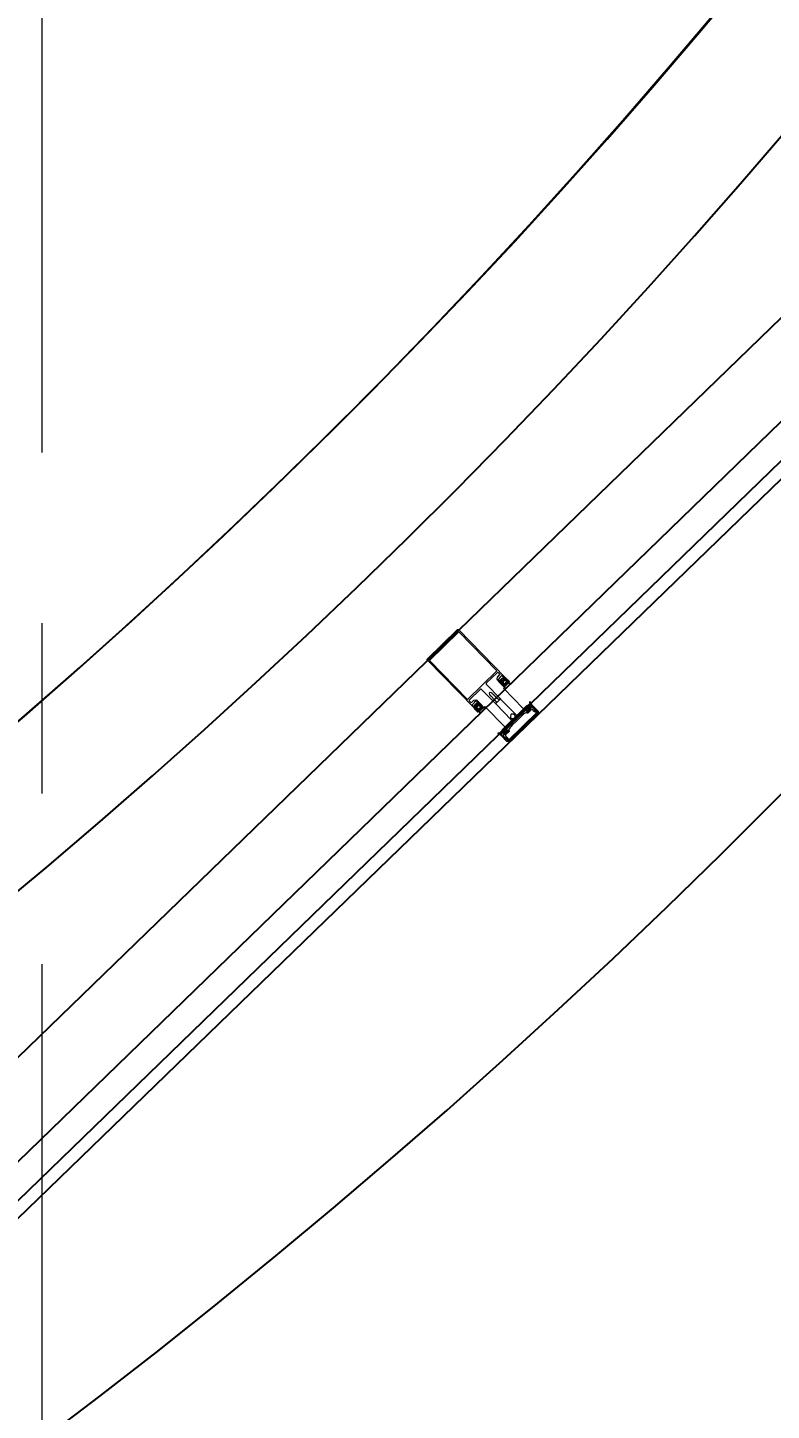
# Model space of a CAD drawing. Header units: millimetres. Extents: x 0 to 8967983, y -224399 to 13801.
# Drawn here: x 70994 to 72085, y -16772 to -14745 of the extents above; entities that cross this region are included whole.
import ezdxf
from ezdxf import colors
from ezdxf.entities.mleader import LeaderData, LeaderLine
from ezdxf.math import Vec2, Vec3

# ---------------------------------------------------------------- set-up
doc = ezdxf.new("R2010")
doc.units = ezdxf.units.MM
doc.header["$LTSCALE"] = 10
doc.linetypes.add('CENTER', pattern=[2, 1.25, -0.25, 0.25, -0.25])
doc.layers.add('АР_Оси', color=142, linetype='Continuous', lineweight=9)
doc.layers.add('АР_Перегородки витражные', color=152, linetype='Continuous', lineweight=13)
doc.layers.add('Архитектура', color=251, linetype='Continuous')
doc.layers.add('Тонкая', color=7, linetype='Continuous')
doc.layers.get('0').off()
doc.layers.get('0').freeze()
doc.styles.add('ISOCPEUR', font='isocpeur.TTF', dxfattribs={"width": 0.7})
pattern_1 = [(335.76716334, (-69115.3163, 318510.941), (0.651582564, 1.447617495), []), (65.76716334, (-69115.3163, 318510.941), (-1.447617495, 0.651582564), [])]

# ---------------------------------------------------------------- blocks, each defined once
blk = doc.blocks.new('_DOTSMALL')
at = {"color": 0, "linetype": 'ByBlock', "const_width": 0.5}
blk.add_lwpolyline([(-0.0625, 0, 1), (0.0625, 0, 1)], format="xyb", close=True, dxfattribs=at)
blk = doc.blocks.new('стойка витр.')
h = blk.add_hatch()
h.set_pattern_fill('ANSI37', scale=0.5, angle=-69.2328)
h.set_pattern_definition(pattern_1)
edge = h.paths.add_edge_path()
edge.add_line((-22.7, 14.1), (-23, 15))
edge.add_arc((-23.4, 14.9), 0.427, 20.7605, 72.3)
edge.add_arc((-23.2, 15.7), 0.427, 110.764, 252.288, ccw=False)
edge.add_line((-23.3, 16.1), (-22.3, 16.5))
edge.add_arc((-22.2, 16.3), 0.183, 20.749, 110.7854, ccw=False)
edge.add_line((-22.1, 16.4), (-22, 16.3))
edge.add_arc((-21.9, 16.3), 0.183, 200.7666, 335.778)
edge.add_line((-21.7, 16.3), (-21.1, 17.8))
edge.add_arc((-21.7, 18), 0.637, 344.3928, 381.7249)
edge.add_line((-21.1, 18.2), (-22.6, 22.1))
edge.add_arc((-23.2, 21.9), 0.637, 19.8094, 57.1415)
edge.add_line((-22.8, 22.4), (-24.3, 23.1))
edge.add_arc((-24.4, 23), 0.183, 65.7564, 200.7677)
edge.add_line((-24.5, 22.9), (-24.5, 22.8))
edge.add_arc((-24.7, 22.7), 0.183, -69.251, 20.7854, ccw=False)
edge.add_line((-24.6, 22.6), (-25.6, 22.2))
edge.add_arc((-25.8, 22.6), 0.427, 149.2464, 290.7703, ccw=False)
edge.add_arc((-26.5, 23), 0.427, 329.2344, 380.7738)
edge.add_line((-26.1, 23.2), (-26.5, 24.2))
edge.add_arc((-26.7, 24.1), 0.183, 20.749, 110.7854)
edge.add_line((-26.7, 24.3), (-33.5, 21.7))
edge.add_arc((-33.4, 21.4), 0.306, 107.612, 200.6883)
edge.add_line((-33.7, 21.3), (-33.4, 20.7))
edge.add_arc((-33.1, 20.8), 0.304, 200.7453, 225.8124)
edge.add_line((-33.3, 20.5), (-31.8, 18.9))
edge.add_arc((-32, 18.7), 0.305, -108.8628, 45.7814, ccw=False)
edge.add_arc((-28.7, 27.8), 9.95, 231.9543, 250.0412, ccw=False)
edge.add_arc((-35.1, 19.6), 0.4, 42.3093, 119.225)
edge.add_arc((-34.9, 19.6), 0.602, 134.395, 228.6478)
edge.add_arc((-28.5, 27.8), 11, 232.0873, 240.8889)
edge.add_arc((-36.9, 12.9), 6.09, 40.7589, 60.6144, ccw=False)
edge.add_arc((-32.5, 16.6), 0.305, -34.8959, 41.6027, ccw=False)
edge.add_line((-32.3, 16.5), (-32.8, 15.8))
edge.add_arc((-32.5, 15.6), 0.305, 145.1101, 256.4243)
edge.add_line((-32.6, 15.3), (-31.7, 15.1))
edge.add_arc((-31.8, 14.8), 0.305, -34.8899, 76.4243, ccw=False)
edge.add_line((-31.5, 14.6), (-32.1, 13.9))
edge.add_arc((-31.8, 13.7), 0.305, 145.1101, 256.4243)
edge.add_line((-31.9, 13.4), (-31, 13.2))
edge.add_arc((-31.1, 12.9), 0.305, -24.2247, 76.4204, ccw=False)
edge.add_line((-30.8, 12.8), (-31.6, 11.1))
edge.add_arc((-31.3, 11), 0.305, 155.7711, 290.7403)
edge.add_line((-31.2, 10.7), (-22.8, 13.9))
edge.add_arc((-22.9, 14.1), 0.183, 290.749, 380.749)
edge = h.paths.add_edge_path(flags=16)
edge.add_line((-23.1, 21), (-22.2, 18.6))
edge.add_arc((-22.7, 18.4), 0.541, -69.2328, 20.7672, ccw=False)
edge.add_line((-22.5, 17.9), (-23.4, 17.6))
edge.add_arc((-23.6, 18.1), 0.541, 200.7672, 290.7672, ccw=False)
edge.add_line((-24.1, 17.9), (-25, 20.3))
edge.add_arc((-24.5, 20.5), 0.541, 110.7672, 200.7672, ccw=False)
edge.add_line((-24.7, 21), (-23.8, 21.4))
edge.add_arc((-23.6, 20.8), 0.541, 20.7672, 110.7672, ccw=False)
edge = h.paths.add_edge_path(flags=16)
edge.add_line((-26.9, 20.3), (-25.5, 16.7))
edge.add_arc((-26, 16.5), 0.541, -69.2328, 20.7672, ccw=False)
edge.add_line((-25.8, 16), (-28.2, 15.1))
edge.add_arc((-28.4, 15.6), 0.541, 200.7672, 290.7672, ccw=False)
edge.add_line((-28.9, 15.4), (-30.3, 19))
edge.add_arc((-29.8, 19.2), 0.541, 110.7672, 200.7672, ccw=False)
edge.add_line((-30, 19.7), (-27.5, 20.6))
edge.add_arc((-27.4, 20.1), 0.541, 20.7672, 110.7672, ccw=False)
h = blk.add_hatch()
h.set_pattern_fill('ANSI37', scale=0.5, angle=-69.2328)
h.set_pattern_definition([(335.76716334, (-69115.9168, 318510.7132), (0.651582564, 1.447617495), []), (65.76716334, (-69115.9168, 318510.7132), (-1.447617495, 0.651582564), [])])
edge = h.paths.add_edge_path()
edge.add_arc((-61.4, -46.2), 0.549, 155.7657, 200.7672)
edge.add_line((-61.9, -46), (-61.2, -44.4))
edge.add_arc((-61, -44.5), 0.183, 20.7672, 155.7657)
edge.add_line((-60.9, -44.4), (-60.8, -44.6))
edge.add_arc((-60.6, -44.6), 0.183, 200.7672, 290.7672)
edge.add_line((-60.6, -44.7), (-59.4, -44.3))
edge.add_arc((-59.6, -43.9), 0.427, -69.2328, 72.2936)
edge.add_arc((-59.3, -43.1), 0.427, 200.7672, 252.2936)
edge.add_line((-59.7, -43.2), (-63, -34.5))
edge.add_arc((-62.7, -34.4), 0.305, 110.7672, 200.7672)
edge.add_line((-62.8, -34.1), (-60.6, -33.3))
edge.add_arc((-60.4, -33.6), 0.304, 76.4029, 110.7672)
edge.add_line((-60.4, -33.3), (-60.1, -33.6))
edge.add_arc((-108.2, -55.9), 53, 16.7114, 24.8229)
edge.add_line((-57.4, -40.6), (-57.9, -41.3))
edge.add_arc((-57.7, -41.5), 0.305, 145.1109, 256.4234)
edge.add_line((-57.7, -41.8), (-56.9, -42))
edge.add_arc((-57, -42.3), 0.305, -34.8891, 76.4234)
edge.add_line((-56.7, -42.5), (-57.2, -43.3))
edge.add_arc((-56.9, -43.5), 0.305, 145.1109, 256.4234)
edge.add_line((-57, -43.8), (-56.1, -44))
edge.add_arc((-56.2, -44.3), 0.305, -34.8891, 76.4234)
edge.add_line((-56, -44.4), (-56.5, -45.1))
edge.add_arc((-56.2, -45.3), 0.305, 145.1109, 256.4234)
edge.add_line((-56.3, -45.6), (-55.4, -45.8))
edge.add_arc((-55.5, -46.1), 0.305, -34.8891, 76.4234)
edge.add_line((-55.3, -46.3), (-55.8, -47))
edge.add_arc((-55.5, -47.2), 0.305, 145.1109, 256.4234)
edge.add_line((-55.6, -47.5), (-54.7, -47.8))
edge.add_arc((-54.8, -48.1), 0.305, -34.8891, 76.4234)
edge.add_line((-54.5, -48.3), (-55, -49))
edge.add_arc((-54.8, -49.1), 0.305, 145.1109, 256.4234)
edge.add_line((-54.8, -49.4), (-54, -49.6))
edge.add_arc((-54.1, -49.9), 0.305, -34.8891, 76.4234)
edge.add_line((-53.8, -50.1), (-54.3, -50.8))
edge.add_arc((-54.1, -51), 0.305, 145.1109, 256.4234)
edge.add_line((-54.1, -51.3), (-53.3, -51.5))
edge.add_arc((-53.4, -51.8), 0.305, -43.6751, 76.4279)
edge.add_line((-53.1, -52), (-53.8, -52.6))
edge.add_arc((-53.6, -52.8), 0.305, 136.3286, 262.7471)
edge.add_arc((-54.6, -61.1), 7.99, 59.586, 82.7471)
edge.add_arc((-50.7, -54.4), 0.305, 253.291, 419.586)
edge.add_arc((-52.6, -60.5), 6.03, 73.291, 110.7672)
edge.add_line((-54.7, -54.9), (-54.8, -54.9))
edge.add_arc((-55, -54.5), 0.427, 200.7672, 290.7672)
edge.add_line((-55.4, -54.7), (-56.7, -51.1))
edge.add_arc((-56.3, -51), 0.427, 149.2366, 200.7672)
edge.add_arc((-57, -50.5), 0.427, -30.7634, 40.0143)
edge.add_arc((-57, -50.5), 0.427, 40.0005, 110.7672)
edge.add_line((-57.2, -50.1), (-58.3, -50.6))
edge.add_arc((-58.3, -50.7), 0.183, 110.7672, 200.7672)
edge.add_line((-58.4, -50.8), (-58.4, -51))
edge.add_arc((-58.5, -51.1), 0.183, 245.7686, 380.7672)
edge.add_line((-58.6, -51.3), (-60.2, -50.6))
edge.add_arc((-60, -50.1), 0.549, 200.7672, 245.7686)
edge.add_line((-60.5, -50.3), (-61.9, -46.4))
edge = h.paths.add_edge_path(flags=16)
edge.add_arc((-59.4, -49), 0.541, 200.7672, 290.7672)
edge.add_line((-60.8, -46.8), (-59.9, -49.2))
edge.add_arc((-60.3, -46.6), 0.541, 110.7672, 200.7672)
edge.add_line((-59.3, -45.7), (-60.5, -46.1))
edge.add_arc((-59.1, -46.2), 0.541, 20.7672, 110.7672)
edge.add_line((-57.7, -48.4), (-58.6, -46))
edge.add_arc((-58.2, -48.6), 0.541, -69.2328, 20.7672)
edge.add_line((-59.2, -49.5), (-58, -49.1))
h = blk.add_hatch()
h.set_pattern_fill('ANSI37', scale=0.5, angle=-69.2328)
h.set_pattern_definition(pattern_1)
edge = h.paths.add_edge_path()
edge.add_line((-7.6, -25.6), (-7.3, -26.5))
edge.add_arc((-7.7, -26.7), 0.427, -30.7656, 20.7738, ccw=False)
edge.add_arc((-6.9, -27.1), 0.427, 149.2464, 290.7703)
edge.add_line((-6.8, -27.5), (-5.8, -27.1))
edge.add_arc((-5.8, -27), 0.183, 290.749, 380.7854)
edge.add_line((-5.7, -26.9), (-5.7, -26.8))
edge.add_arc((-5.5, -26.7), 0.183, 65.7564, 200.7677, ccw=False)
edge.add_line((-5.5, -26.5), (-4, -27.3))
edge.add_arc((-4.3, -27.8), 0.637, 19.8094, 57.1415, ccw=False)
edge.add_line((-3.7, -27.6), (-2.3, -31.5))
edge.add_arc((-2.9, -31.7), 0.637, -15.6072, 21.7249, ccw=False)
edge.add_line((-2.2, -31.9), (-2.8, -33.4))
edge.add_arc((-3, -33.4), 0.183, 200.7666, 335.778, ccw=False)
edge.add_line((-3.2, -33.4), (-3.2, -33.3))
edge.add_arc((-3.4, -33.4), 0.183, 20.749, 110.7854)
edge.add_line((-3.5, -33.2), (-4.5, -33.6))
edge.add_arc((-4.3, -34), 0.427, 110.764, 252.288)
edge.add_arc((-4.6, -34.8), 0.427, 20.7605, 72.3, ccw=False)
edge.add_line((-4.2, -34.6), (-3.8, -35.7))
edge.add_arc((-4, -35.7), 0.183, -69.251, 20.7854, ccw=False)
edge.add_line((-3.9, -35.9), (-10.6, -38.5))
edge.add_arc((-10.8, -38.2), 0.306, 200.846, 293.9223, ccw=False)
edge.add_line((-11, -38.3), (-11.3, -37.6))
edge.add_arc((-11, -37.5), 0.304, 175.722, 200.789, ccw=False)
edge.add_line((-11.3, -37.5), (-11.3, -35.2))
edge.add_arc((-11.6, -35.2), 0.305, 355.7529, 510.3972)
edge.add_arc((-3.1, -39.8), 9.95, 151.4932, 169.58)
edge.add_arc((-13.3, -38), 0.4, 282.3093, 359.225, ccw=False)
edge.add_arc((-13.2, -37.8), 0.602, 172.8865, 267.1393, ccw=False)
edge.add_arc((-2.9, -39.7), 11, 160.6454, 169.447, ccw=False)
edge.add_arc((-19.1, -34.1), 6.09, 340.92, 360.7754)
edge.add_arc((-13.3, -34), 0.305, 359.9316, 436.4302)
edge.add_line((-13.2, -33.7), (-14.1, -33.5))
edge.add_arc((-14, -33.2), 0.305, 145.1101, 256.4243, ccw=False)
edge.add_line((-14.3, -33), (-13.7, -32.3))
edge.add_arc((-14, -32.2), 0.305, 325.1101, 436.4243)
edge.add_line((-13.9, -31.9), (-14.8, -31.7))
edge.add_arc((-14.7, -31.4), 0.305, 145.1101, 256.4243, ccw=False)
edge.add_line((-15, -31.2), (-14.4, -30.5))
edge.add_arc((-14.7, -30.3), 0.305, 325.1139, 425.759)
edge.add_line((-14.6, -30), (-16.3, -29.3))
edge.add_arc((-16.2, -29), 0.305, 110.794, 245.7633, ccw=False)
edge.add_line((-16.3, -28.7), (-7.9, -25.5))
edge.add_arc((-7.8, -25.7), 0.183, 20.7854, 110.7854, ccw=False)
edge = h.paths.add_edge_path(flags=16)
edge.add_line((-3.3, -31.1), (-4.3, -28.7))
edge.add_arc((-4.8, -28.9), 0.541, 20.7672, 110.7672)
edge.add_line((-5, -28.3), (-5.9, -28.7))
edge.add_arc((-5.7, -29.2), 0.541, 110.7672, 200.7672)
edge.add_line((-6.2, -29.4), (-5.3, -31.8))
edge.add_arc((-4.8, -31.6), 0.541, 200.7672, 290.7672)
edge.add_line((-4.6, -32.1), (-3.7, -31.8))
edge.add_arc((-3.9, -31.3), 0.541, 290.7672, 380.7672)
edge = h.paths.add_edge_path(flags=16)
edge.add_line((-6.7, -33), (-8, -29.4))
edge.add_arc((-8.5, -29.6), 0.541, 20.7672, 110.7672)
edge.add_line((-8.7, -29.1), (-11.1, -30))
edge.add_arc((-10.9, -30.5), 0.541, 110.7672, 200.7672)
edge.add_line((-11.4, -30.7), (-10.1, -34.3))
edge.add_arc((-9.6, -34.1), 0.541, 200.7672, 290.7672)
edge.add_line((-9.4, -34.6), (-7, -33.7))
edge.add_arc((-7.2, -33.2), 0.541, 290.7672, 380.7672)
at = {"lineweight": 0, "ltscale": 100, "transparency": 33554687}
for points in [[(65.9, 59.3), (-26.6, 24.2), (-25.9, 22.2), (-25.3, 22), (-24.8, 22.1), (-25.2, 23.2), (-20.5, 24.9), (-19.2, 21.4), (-18.8, 21.3), (-19, 20.8), (-17.7, 17.4), (-22.4, 15.6), (-22.7, 16.5), (-23.2, 16.4), (-23.4, 15.7), (-22.8, 13.9), (-17.2, 16), (-16.2, 17), (-15.5, 19.8), (-15.4, 20.1), (-17, 24.3), (-17.4, 24.6), (-17.5, 25.4), (-13.7, 26.9), (-12.5, 26.3), (-4.3, 4.8), (-4.9, 3.6), (-32.7, -7), (-32.8, -7.4), (-32.4, -8.4), (-31.1, -9.1), (-30.3, -8.8), (-29.8, -9.1), (-28.6, -8.7), (-28.6, -8.2), (-28.2, -8.5), (-27, -8.1), (-26.9, -7.5), (-26.5, -7.9), (-25.3, -7.5), (-25.3, -6.9), (-24.8, -7.2), (-23.6, -6.8), (-23.6, -6.3), (-23.1, -6.6), (-21.9, -6.2), (-21.9, -5.6), (-21.5, -6), (-20.3, -5.6), (-20.2, -5), (-19.8, -5.3), (-18.6, -4.9), (-18.4, -4.3), (-18, -4.7), (-17.4, -4.4), (-15.1, -4.8), (-14.5, -6.4), (-15.8, -7.9), (-15.9, -8.7), (-16.3, -8.3), (-17.4, -8.8), (-17.6, -9.3), (-18, -9), (-19.1, -9.4), (-19.3, -10), (-19.7, -9.6), (-20.8, -10.1), (-20.9, -10.6), (-21.4, -10.3), (-22.5, -10.7), (-22.6, -11.2), (-23, -10.9), (-24.3, -11.3), (-24.3, -11.9), (-24.7, -11.5), (-25.8, -12), (-26, -12.5), (-26.4, -12.2), (-27.6, -12.6), (-27.6, -13.1), (-28.1, -12.8), (-29.3, -13.3), (-29.3, -13.8), (-29.9, -15.1), (-29.5, -16.2), (-29.1, -16.3), (-1.3, -5.8), (-0.1, -6.4), (8.1, -27.9), (7.6, -29.2), (3.8, -30.6), (3.2, -29.8), (3.4, -29.5), (1.7, -25.2), (1.6, -25.1), (-0.9, -23.4), (-2.3, -23.3), (-7.8, -25.4), (-7.2, -27.2), (-6.5, -27.6), (-6, -27.4), (-6.4, -26.4), (-1.7, -24.6), (-0.4, -28.2), (0, -28.3), (-0.2, -28.7), (1.1, -32.2), (-3.6, -33.9), (-3.9, -33), (-4.4, -33.2), (-4.6, -33.8), (-4, -35.7), (88.6, -0.5), (89.2, 0.7), (67.2, 58.7)], [(63.8, 56.3), (85.1, 0.2), (10.6, -28), (-10.6, 28)], [(-68.6, -58.5), (-90.2, -1.6), (-90, -1.3), (-89, -0.9), (-88.6, -1), (-87.7, -3.3), (-87.4, -3.4), (-86.7, -3.2), (-86.4, -2.8), (-87.3, -0.5), (-87.2, -0.2), (-82, 1.7), (-80.5, 1.3), (-79.7, 1.5), (-77.3, 4.2), (-77.8, 4.8), (-90.5, 0), (-91.4, -2), (-69.8, -59.1), (-67.8, -59.9), (-55.1, -55.1), (-55.2, -54.3), (-58.7, -53.8), (-59.5, -54.2), (-60.2, -55.7), (-65.4, -57.6), (-65.7, -57.4), (-66.6, -55.1), (-67, -55), (-67.7, -55.3), (-67.9, -55.6), (-67, -57.9), (-67.2, -58.3), (-68.2, -58.7)]]:
    blk.add_lwpolyline(points, close=True, dxfattribs=at)
at = {"color": 7, "lineweight": 0, "ltscale": 100, "transparency": 33554687}
for points in [[(-22.7, 14.1), (-23, 15, 0.228752), (-23.3, 15.3, -0.710164), (-23.3, 16.1), (-22.3, 16.5, -0.4144), (-22.1, 16.4), (-22, 16.3, 0.66825), (-21.7, 16.3), (-21.1, 17.8, 0.164348), (-21.1, 18.2), (-22.6, 22.1, 0.164348), (-22.8, 22.4), (-24.3, 23.1, 0.66825), (-24.5, 22.9), (-24.5, 22.8, -0.4144), (-24.6, 22.6), (-25.6, 22.2, -0.710164), (-26.1, 22.8, 0.228752), (-26.1, 23.2), (-26.5, 24.2, 0.4144), (-26.7, 24.3), (-33.5, 21.7, 0.430028), (-33.7, 21.3), (-33.4, 20.7, 0.109814), (-33.3, 20.5), (-31.8, 18.9, -0.800036), (-32.1, 18.4, -0.079083), (-34.8, 19.9, 0.348803), (-35.3, 20, 0.436125), (-35.3, 19.1, 0.038423), (-33.9, 18.2, -0.086853), (-32.3, 16.9, -0.346763), (-32.3, 16.5), (-32.8, 15.8, 0.527877), (-32.6, 15.3), (-31.7, 15.1, -0.527877), (-31.5, 14.6), (-32.1, 13.9, 0.527877), (-31.9, 13.4), (-31, 13.2, -0.469739), (-30.8, 12.8), (-31.6, 11.1, 0.667984), (-31.2, 10.7), (-22.8, 13.9, 0.414214)], [(-74.1, 3.3, 0.57795), (-74.3, 3.8), (-75.2, 3.8, -0.615334), (-75.4, 4.3, 0.101403), (-73.8, 7.1, 0.887085), (-74.4, 7.4, -0.164997), (-77.4, 4.9), (-77.5, 4.9, 0.414304), (-77.7, 4.3), (-76.4, 0.8, 0.228696), (-76.1, 0.5, -0.319049), (-75.8, 0.1, -0.319002), (-76.1, -0.3), (-77.2, -0.7, -0.4144), (-77.5, -0.6), (-77.6, -0.4, 0.668339), (-77.9, -0.4), (-78.6, -1.9, 0.198883), (-78.6, -2.4), (-77.2, -6.2, 0.198883), (-76.9, -6.5), (-75.3, -7.3, 0.668339), (-75.1, -7), (-75.1, -6.8, -0.4144), (-75, -6.6), (-73.9, -6.1, -0.710202), (-73.4, -6.7, 0.228696), (-73.4, -7.1), (-70.1, -15.8, 0.414362), (-69.7, -16), (-67.4, -15.1, 0.151171), (-67.3, -15), (-67.3, -14.6, 0.035408), (-69.9, -7.6), (-70.8, -7.4, -0.527868), (-71, -6.9), (-70.5, -6.2, 0.527868), (-70.6, -5.7), (-71.5, -5.4, -0.527868), (-71.7, -4.9), (-71.2, -4.2, 0.527868), (-71.4, -3.7), (-72.3, -3.5, -0.527868), (-72.4, -3.1), (-71.9, -2.4, 0.527868), (-72.1, -1.9), (-73, -1.7, -0.527868), (-73.1, -1.2), (-72.7, -0.4, 0.527868), (-72.8, 0.1), (-73.7, 0.3, -0.527868), (-73.9, 0.8), (-73.4, 1.5, 0.527868), (-73.5, 1.9), (-74.4, 2.1, -0.527868), (-74.6, 2.6)], [(-53.3, -51.5, -0.57795), (-53.1, -52), (-53.8, -52.6, 0.615334), (-53.6, -53.1, -0.101403), (-50.6, -54.2, -0.887085), (-50.8, -54.7, 0.164997), (-54.7, -54.9), (-54.8, -54.9, -0.414304), (-55.4, -54.7), (-56.7, -51.1, -0.228696), (-56.7, -50.8, 0.319049), (-56.7, -50.3, 0.319002), (-57.2, -50.1), (-58.3, -50.6, 0.4144), (-58.4, -50.8), (-58.4, -51, -0.668339), (-58.6, -51.3), (-60.2, -50.6, -0.198883), (-60.5, -50.3), (-61.9, -46.4, -0.198883), (-61.9, -46), (-61.2, -44.4, -0.668339), (-60.9, -44.4), (-60.8, -44.6, 0.4144), (-60.6, -44.7), (-59.4, -44.3, 0.710202), (-59.4, -43.5, -0.228696), (-59.7, -43.2), (-63, -34.5, -0.414362), (-62.8, -34.1), (-60.6, -33.3, -0.151171), (-60.4, -33.3), (-60.1, -33.6, -0.035408), (-57.4, -40.6), (-57.9, -41.3, 0.527868), (-57.7, -41.8), (-56.9, -42, -0.527868), (-56.7, -42.5), (-57.2, -43.3, 0.527868), (-57, -43.8), (-56.1, -44, -0.527868), (-56, -44.4), (-56.5, -45.1, 0.527868), (-56.3, -45.6), (-55.4, -45.8, -0.527868), (-55.3, -46.3), (-55.8, -47, 0.527868), (-55.6, -47.5), (-54.7, -47.8, -0.527868), (-54.5, -48.3), (-55, -49, 0.527868), (-54.8, -49.4), (-54, -49.6, -0.527868), (-53.8, -50.1), (-54.3, -50.8, 0.527868), (-54.1, -51.3)], [(-7.6, -25.6), (-7.3, -26.5, -0.228752), (-7.3, -26.9, 0.710164), (-6.8, -27.5), (-5.8, -27.1, 0.4144), (-5.7, -26.9), (-5.7, -26.8, -0.66825), (-5.5, -26.5), (-4, -27.3, -0.164348), (-3.7, -27.6), (-2.3, -31.5, -0.164348), (-2.2, -31.9), (-2.8, -33.4, -0.66825), (-3.2, -33.4), (-3.2, -33.3, 0.4144), (-3.5, -33.2), (-4.5, -33.6, 0.710164), (-4.5, -34.4, -0.228752), (-4.2, -34.6), (-3.8, -35.7, -0.4144), (-3.9, -35.9), (-10.6, -38.5, -0.430028), (-11, -38.3), (-11.3, -37.6, -0.109814), (-11.3, -37.5), (-11.3, -35.2, 0.800036), (-11.8, -35.1, 0.079083), (-12.9, -38, -0.348803), (-13.2, -38.4, -0.436125), (-13.8, -37.7, -0.038423), (-13.3, -36.1, 0.086853), (-13, -34, 0.346763), (-13.2, -33.7), (-14.1, -33.5, -0.527877), (-14.3, -33), (-13.7, -32.3, 0.527877), (-13.9, -31.9), (-14.8, -31.7, -0.527877), (-15, -31.2), (-14.4, -30.5, 0.469739), (-14.6, -30), (-16.3, -29.3, -0.667984), (-16.3, -28.7), (-7.9, -25.5, -0.414214)]]:
    blk.add_lwpolyline(points, format="xyb", close=True, dxfattribs=at)
at = {"color": 7}
for points in [[(-26.9, 20.3), (-25.5, 16.7, -0.414214), (-25.8, 16), (-28.2, 15.1, -0.414214), (-28.9, 15.4), (-30.3, 19, -0.414214), (-30, 19.7), (-27.5, 20.6, -0.414214)], [(-23.1, 21), (-22.2, 18.6, -0.414214), (-22.5, 17.9), (-23.4, 17.6, -0.414214), (-24.1, 17.9), (-25, 20.3, -0.414214), (-24.7, 21), (-23.8, 21.4, -0.414214)], [(-75.3, -1.9), (-74.4, -4.3, -0.414214), (-74.7, -5), (-75.9, -5.4, -0.414214), (-76.6, -5.1), (-77.5, -2.7, -0.414214), (-77.2, -2), (-76, -1.6, -0.414214)], [(-6.7, -33), (-8, -29.4, 0.414214), (-8.7, -29.1), (-11.1, -30, 0.414214), (-11.4, -30.7), (-10.1, -34.3, 0.414214), (-9.4, -34.6), (-7, -33.7, 0.414214)], [(-3.3, -31.1), (-4.3, -28.7, 0.414214), (-5, -28.3), (-5.9, -28.7, 0.414214), (-6.2, -29.4), (-5.3, -31.8, 0.414214), (-4.6, -32.1), (-3.7, -31.8, 0.414214)], [(-57.7, -48.4), (-58.6, -46, 0.414214), (-59.3, -45.7), (-60.5, -46.1, 0.414214), (-60.8, -46.8), (-59.9, -49.2, 0.414214), (-59.2, -49.5), (-58, -49.1, 0.414214)]]:
    blk.add_lwpolyline(points, format="xyb", close=True, dxfattribs=at)
at = {"color": 7, "lineweight": 0, "ltscale": 100, "transparency": 33554687}
for points in [[(-26.7, 24.3), (-26.7, 24.3)], [(-72, 0.1), (-72.9, -0.3)], [(-22.8, 13.9), (-22.8, 13.9)]]:
    blk.add_lwpolyline(points, dxfattribs=at)
at = {"lineweight": 0, "ltscale": 100, "transparency": 33554687}
for points in [[(-73.6, -6.3), (-74.2, -6), (-74.8, -6.2), (-74.4, -7.2), (-76.6, -8, -0.414362), (-77, -7.8), (-79.3, -1.5, -0.414326), (-78.7, -0.2), (-77.3, 0.4), (-76.9, -0.7), (-76.3, -0.4), (-76.1, 0.3), (-77.3, 3.5, 0.551224), (-77.8, 3.6), (-79.9, 1.3, -0.267349), (-80.9, 1.1), (-82.1, 1.4, 0.249629), (-82.6, 1.3), (-86.2, -1.9, 0.827043), (-85.6, -2.8), (-82.1, -1.5, -0.414326), (-80.8, -2.1), (-78.1, -9.1, 0.414326), (-76.8, -9.7), (-75.7, -9.2, -0.082799), (-71.8, -16.3), (-68.3, -25.6), (-67.9, -25.7), (-68.1, -26.1), (-64.6, -35.3, -0.082799), (-62.8, -43.1), (-63.9, -43.6, 0.414326), (-64.5, -44.9), (-61.9, -51.9, -0.414326), (-62.5, -53.2), (-66, -54.5, 0.827043), (-65.8, -55.6), (-61, -55.6, 0.249629), (-60.6, -55.4), (-59.9, -54.3, -0.267349), (-59, -53.9), (-55.9, -54.2, 0.551224), (-55.6, -53.7), (-56.8, -50.5), (-57.5, -50.1), (-58, -50.4), (-57.6, -51.4), (-59.1, -52, -0.414326), (-60.5, -51.4), (-62.8, -45.1, -0.414362), (-62.7, -44.7), (-60.5, -43.9), (-60.1, -44.8), (-59.6, -44.6), (-59.3, -43.9)], [(-32.4, -8.4), (-32.8, -7.4, 0.523933), (-33.2, -7.2), (-64.2, -18.9, 0.414326), (-64.5, -19.6), (-64.1, -20.9, 0.410627), (-63.4, -21.2), (-62.7, -21, 0.492552), (-62.6, -20.7), (-62.8, -20.2, -0.441111), (-62.6, -19.9), (-60.8, -19.3, -0.208057), (-59.9, -19.4, -0.000016), (-56.9, -20.8, -0.439819), (-56.4, -22.2, -0.000016), (-57.7, -25.2, -0.208057), (-58.3, -25.9), (-60.1, -26.6, -0.441111), (-60.4, -26.5), (-60.6, -26, 0.492552), (-60.9, -25.9), (-61.5, -26.1, 0.410627), (-61.8, -26.8), (-61.3, -28.1, 0.414326), (-60.6, -28.4), (-29.6, -16.6, 0.523933), (-29.5, -16.2), (-29.8, -15.2)]]:
    blk.add_lwpolyline(points, format="xyb", close=True, dxfattribs=at)
blk.add_lwpolyline([(-72.9, -0.3), (-54.8, -48), (-53.9, -47.7), (-72, 0.1)], close=True)
for points in [[(-69.8, -5.6), (-69.2, -5.9), (-30.9, 8.6), (-30.6, 9.2), (-31.2, 10.7)], [(-56.1, -42), (-55.8, -41.4), (-17.5, -26.8), (-16.8, -27.1), (-16.3, -28.6)]]:
    blk.add_lwpolyline(points, dxfattribs=at)
at = {"color": 7, "lineweight": 0, "ltscale": 100, "transparency": 33554687}
blk.add_arc((-33.4, 21.4), 0.305, 110.7562, 200.7779, dxfattribs=at)
blk = doc.blocks.new('A$Cd39b9c29')
at = {"color": 5, "ltscale": 150}
for p, q in [((2697.1, -4653.1), (4597.1, -2806.4)), ((2712.9, -4791.1), (4680.1, -2877.6)), ((2737.2, -4824.7), (4710.7, -2905.5)), ((2748.2, -4839.9), (4716.9, -2926.8))]:
    blk.add_line(p, q, dxfattribs=at)
at = {"layer": 'АР_Перегородки витражные', "xscale": -1, "rotation": 335.2360637762835}
blk.add_blockref('стойка витр.', (3677.9, -3813.8), dxfattribs=at)
blk = doc.blocks.new('A$Cec9b444d')
at = {"layer": 'Тонкая', "ltscale": 100, "rotation": 359.8999999999999}
blk.add_blockref('A$Cd39b9c29', (-19.1, 2.9), dxfattribs=at)

msp = doc.modelspace()

# ---------------------------------------------------------------- linework, layer by layer
at = {"layer": 'АР_Оси', "linetype": 'CENTER', "ltscale": 100}
msp.add_line((71015.2, 9881.9), (71015.2, -45850.4), dxfattribs=at)
at = {"layer": 'Архитектура', "lineweight": 25, "transparency": 33554684}
for centre, radius, start, end in [((65159.5, -9015.9), 8910.5, 271.00943, 357.39751), ((65143.6, -8990), 8940.2, 271.69125, 356.32908), ((65135.3, -8978.3), 9144.3, 272.82064, 356.28873), ((65143, -8996.3), 9778.7, 272.59255, 356.63539)]:
    msp.add_arc(centre, radius, start, end, dxfattribs=at)

# ---------------------------------------------------------------- block references
msp.add_blockref('A$Cec9b444d', (68008.7, -11891.7), dxfattribs=at)

# ---------------------------------------------------------------- leaders
ml = msp.add_multileader_mtext('Standard', dxfattribs=at)
ml.set_content('0,000', color=256, style='ISOCPEUR')
ml.set_leader_properties(color=256, linetype='Continuous', lineweight=-1)
ml.set_arrow_properties(name='DOTSMALL')
ml.build(insert=Vec2(0, 0))
ml.multileader.update_dxf_attribs({"has_text_frame": 1, "text_left_attachment_type": 4, "text_right_attachment_type": 4, "dogleg_length": 100, "arrow_head_size": 180})
ctx = ml.context
ctx.base_point, ctx.char_height, ctx.arrow_head_size, ctx.landing_gap_size, ctx.plane_origin = Vec3(109227.8, -179824.1, 0), 250, 180, 50, Vec3(109146.4, -181025, 0)
ctx.left_attachment, ctx.right_attachment = 4, 4
notes = []
notes.append((ctx, [(0, (0, 0, 0), (0, 0), (1, 0), 1, [])]))
ctx.mtext.insert, ctx.mtext.width, ctx.mtext.line_spacing_style, ctx.mtext.flow_direction = Vec3(109277.8, -179424.1, 0), 852.697, 2, 5
ml = msp.add_multileader_mtext('Standard', dxfattribs=at)
ml.set_content('+4,200', color=256, style='ISOCPEUR')
ml.set_leader_properties(color=256, linetype='Continuous', lineweight=-1)
ml.set_arrow_properties(name='DOTSMALL')
ml.build(insert=Vec2(0, 0))
ml.multileader.update_dxf_attribs({"has_text_frame": 1, "text_left_attachment_type": 4, "text_right_attachment_type": 4, "dogleg_length": 100, "arrow_head_size": 180})
ctx = ml.context
ctx.base_point, ctx.char_height, ctx.arrow_head_size, ctx.landing_gap_size, ctx.plane_origin = Vec3(79249, -82503.5), 250, 180, 50, Vec3(79167.6, -83771.1)
ctx.left_attachment, ctx.right_attachment = 4, 4
notes.append((ctx, [(0, (0, 0, 0), (0, 0), (1, 0), 1, [])]))
ctx.mtext.insert, ctx.mtext.width, ctx.mtext.line_spacing_style, ctx.mtext.flow_direction = Vec3(79299, -82170.2), 852.697, 2, 5
ml = msp.add_multileader_mtext('Standard', dxfattribs=at)
ml.set_content('+2,850', color=256, style='ISOCPEUR')
ml.set_leader_properties(color=256, linetype='Continuous', lineweight=-1)
ml.set_arrow_properties(name='DOTSMALL')
ml.build(insert=Vec2(0, 0))
ml.multileader.update_dxf_attribs({"has_text_frame": 1, "text_left_attachment_type": 4, "text_right_attachment_type": 4, "dogleg_length": 100, "arrow_head_size": 180})
ctx = ml.context
ctx.base_point, ctx.char_height, ctx.arrow_head_size, ctx.landing_gap_size, ctx.plane_origin = Vec3(73471, -83200.9), 250, 180, 50, Vec3(74030.9, -82261.6)
ctx.left_attachment, ctx.right_attachment = 4, 4
notes.append((ctx, [(0, (0, 0, 0), (0, 0), (1, 0), 1, [])]))
ctx.mtext.insert, ctx.mtext.width, ctx.mtext.line_spacing_style, ctx.mtext.flow_direction = Vec3(73521, -82867.5), 852.697, 2, 5
ml = msp.add_multileader_mtext('Standard', dxfattribs=at)
ml.set_content('0,000', color=256, style='ISOCPEUR')
ml.set_leader_properties(color=256, linetype='Continuous', lineweight=-1)
ml.set_arrow_properties(name='DOTSMALL')
ml.build(insert=Vec2(0, 0))
ml.multileader.update_dxf_attribs({"has_text_frame": 1, "text_left_attachment_type": 4, "text_right_attachment_type": 4, "dogleg_length": 100, "arrow_head_size": 180})
ctx = ml.context
ctx.base_point, ctx.char_height, ctx.arrow_head_size, ctx.landing_gap_size, ctx.plane_origin = Vec3(93570.6, -179043.5, 0), 250, 180, 50, Vec3(91409.4, -179568.1, 0)
ctx.left_attachment, ctx.right_attachment = 4, 4
notes.append((ctx, [(0, (0, 0, 0), (0, 0), (1, 0), 1, [])]))
ctx.mtext.insert, ctx.mtext.width, ctx.mtext.line_spacing_style, ctx.mtext.flow_direction = Vec3(93620.6, -178643.5, 0), 852.697, 2, 5
ml = msp.add_multileader_mtext('Standard', dxfattribs=at)
ml.set_content('-1,140', color=256, style='ISOCPEUR')
ml.set_leader_properties(color=256, linetype='Continuous', lineweight=-1)
ml.set_arrow_properties(name='DOTSMALL')
ml.build(insert=Vec2(0, 0))
ml.multileader.update_dxf_attribs({"has_text_frame": 1, "text_left_attachment_type": 4, "text_right_attachment_type": 4, "dogleg_length": 100, "arrow_head_size": 180})
ctx = ml.context
ctx.base_point, ctx.char_height, ctx.arrow_head_size, ctx.landing_gap_size, ctx.plane_origin = Vec3(85513.6, -171108.2, 0), 250, 180, 50, Vec3(85432.3, -170822.1, 0)
ctx.left_attachment, ctx.right_attachment = 4, 4
notes.append((ctx, [(0, (0, 0, 0), (0, 0), (1, 0), 1, [])]))
ctx.mtext.insert, ctx.mtext.width, ctx.mtext.line_spacing_style, ctx.mtext.flow_direction = Vec3(85563.6, -170774.9, 0), 852.697, 2, 5
ml = msp.add_multileader_mtext('Standard', dxfattribs=at)
ml.set_content('-1,140', color=256, style='ISOCPEUR')
ml.set_leader_properties(color=256, linetype='Continuous', lineweight=-1)
ml.set_arrow_properties(name='DOTSMALL')
ml.build(insert=Vec2(0, 0))
ml.multileader.update_dxf_attribs({"has_text_frame": 1, "text_left_attachment_type": 4, "text_right_attachment_type": 4, "dogleg_length": 100, "arrow_head_size": 180})
ctx = ml.context
ctx.base_point, ctx.char_height, ctx.arrow_head_size, ctx.landing_gap_size, ctx.plane_origin = Vec3(88173.5, -169017), 250, 180, 50, Vec3(88092.1, -170284.5)
ctx.left_attachment, ctx.right_attachment = 4, 4
notes.append((ctx, [(0, (0, 0, 0), (0, 0), (1, 0), 1, [])]))
ctx.mtext.insert, ctx.mtext.width, ctx.mtext.line_spacing_style, ctx.mtext.flow_direction = Vec3(88223.5, -168683.6), 852.697, 2, 5
ml = msp.add_multileader_mtext('Standard', dxfattribs=at)
ml.set_content('-2,650', color=256, style='ISOCPEUR')
ml.set_leader_properties(color=256, linetype='Continuous', lineweight=-1)
ml.set_arrow_properties(name='DOTSMALL')
ml.build(insert=Vec2(0, 0))
ml.multileader.update_dxf_attribs({"has_text_frame": 1, "text_left_attachment_type": 4, "text_right_attachment_type": 4, "dogleg_length": 100, "arrow_head_size": 180})
ctx = ml.context
ctx.base_point, ctx.char_height, ctx.arrow_head_size, ctx.landing_gap_size, ctx.plane_origin = Vec3(97964.9, -185922.1), 250, 180, 50, Vec3(95803.7, -186513.4)
ctx.left_attachment, ctx.right_attachment = 4, 4
notes.append((ctx, [(0, (0, 0, 0), (0, 0), (1, 0), 1, [])]))
ctx.mtext.insert, ctx.mtext.width, ctx.mtext.line_spacing_style, ctx.mtext.flow_direction = Vec3(98014.9, -185588.8), 852.697, 2, 5
ml = msp.add_multileader_mtext('Standard', dxfattribs=at)
ml.set_content('{\\W0.8;-2,250}', color=256, style='ISOCPEUR')
ml.set_leader_properties(color=256, linetype='Continuous', lineweight=-1)
ml.set_arrow_properties(name='DOTSMALL')
ml.build(insert=Vec2(0, 0))
ml.multileader.update_dxf_attribs({"has_text_frame": 1, "text_left_attachment_type": 4, "text_right_attachment_type": 4, "dogleg_length": 100, "arrow_head_size": 180})
ctx = ml.context
ctx.base_point, ctx.char_height, ctx.arrow_head_size, ctx.landing_gap_size, ctx.plane_origin = Vec3(103807.3, -171634.5), 250, 180, 50, Vec3(103725.9, -172912.6)
ctx.left_attachment, ctx.right_attachment = 4, 4
notes.append((ctx, [(0, (0, 0, 0), (0, 0), (1, 0), 1, [])]))
ctx.mtext.insert, ctx.mtext.width, ctx.mtext.defined_height, ctx.mtext.line_spacing_style, ctx.mtext.flow_direction = Vec3(103857.3, -171301.1), 769.989, 343.9, 2, 5
ml = msp.add_multileader_mtext('Standard', dxfattribs=at)
ml.set_content('%%P0,000', color=256, style='ISOCPEUR')
ml.set_leader_properties(color=256, linetype='Continuous', lineweight=-1)
ml.set_arrow_properties(name='DOTSMALL')
ml.build(insert=Vec2(0, 0))
ml.multileader.update_dxf_attribs({"has_text_frame": 1, "text_left_attachment_type": 4, "text_right_attachment_type": 4, "dogleg_length": 100, "arrow_head_size": 180})
ctx = ml.context
ctx.base_point, ctx.char_height, ctx.arrow_head_size, ctx.landing_gap_size, ctx.plane_origin = Vec3(77765.3, -167248.6), 250, 180, 50, Vec3(75221.9, -169195.6)
ctx.left_attachment, ctx.right_attachment = 4, 4
notes.append((ctx, [(0, (0, 0, 0), (0, 0), (1, 0), 1, [])]))
ctx.mtext.insert, ctx.mtext.width, ctx.mtext.line_spacing_style, ctx.mtext.flow_direction = Vec3(77815.3, -166915.3), 852.697, 2, 5
ml = msp.add_multileader_mtext('Standard', dxfattribs=at)
ml.set_content('%%P0,000', color=256, style='ISOCPEUR')
ml.set_leader_properties(color=256, linetype='Continuous', lineweight=-1)
ml.set_arrow_properties(name='DOTSMALL')
ml.build(insert=Vec2(0, 0))
ml.multileader.update_dxf_attribs({"has_text_frame": 1, "text_left_attachment_type": 4, "text_right_attachment_type": 4, "dogleg_length": 100, "arrow_head_size": 180})
ctx = ml.context
ctx.base_point, ctx.char_height, ctx.arrow_head_size, ctx.landing_gap_size, ctx.plane_origin = Vec3(112176.9, -179831.6), 250, 180, 50, Vec3(109105.9, -181421.1)
ctx.left_attachment, ctx.right_attachment = 4, 4
notes.append((ctx, [(0, (0, 0, 0), (0, 0), (1, 0), 1, [])]))
ctx.mtext.insert, ctx.mtext.width, ctx.mtext.line_spacing_style, ctx.mtext.flow_direction = Vec3(112226.9, -179498.3), 852.697, 2, 5
ml = msp.add_multileader_mtext('Standard', dxfattribs=at)
ml.set_content('%%P0,000', color=256, style='ISOCPEUR')
ml.set_leader_properties(color=256, linetype='Continuous', lineweight=-1)
ml.set_arrow_properties(name='DOTSMALL')
ml.build(insert=Vec2(0, 0))
ml.multileader.update_dxf_attribs({"has_text_frame": 1, "text_left_attachment_type": 4, "text_right_attachment_type": 4, "dogleg_length": 100, "arrow_head_size": 180})
ctx = ml.context
ctx.base_point, ctx.char_height, ctx.arrow_head_size, ctx.landing_gap_size, ctx.plane_origin = Vec3(75855.9, -202520.9), 250, 180, 50, Vec3(72784.8, -204110.5)
ctx.left_attachment, ctx.right_attachment = 4, 4
notes.append((ctx, [(0, (0, 0, 0), (0, 0), (1, 0), 1, [])]))
ctx.mtext.insert, ctx.mtext.width, ctx.mtext.line_spacing_style, ctx.mtext.flow_direction = Vec3(75905.9, -202187.6), 852.697, 2, 5
ml = msp.add_multileader_mtext('Standard', dxfattribs=at)
ml.set_content('+2,100', color=256, style='ISOCPEUR')
ml.set_leader_properties(color=256, linetype='Continuous', lineweight=-1)
ml.set_arrow_properties(name='DOTSMALL')
ml.build(insert=Vec2(0, 0))
ml.multileader.update_dxf_attribs({"has_text_frame": 1, "text_left_attachment_type": 4, "text_right_attachment_type": 4, "dogleg_length": 100, "arrow_head_size": 180})
ctx = ml.context
ctx.base_point, ctx.char_height, ctx.arrow_head_size, ctx.landing_gap_size, ctx.plane_origin = Vec3(108644.7, -173339.4, 0), 250, 180, 50, Vec3(108563.3, -174607, 0)
ctx.left_attachment, ctx.right_attachment = 4, 4
notes.append((ctx, [(0, (0, 0, 0), (0, 0), (1, 0), 1, [])]))
ctx.mtext.insert, ctx.mtext.width, ctx.mtext.line_spacing_style, ctx.mtext.flow_direction = Vec3(108694.7, -173006.1, 0), 852.697, 2, 5
ml = msp.add_multileader_mtext('Standard', dxfattribs=at)
ml.set_content('+4,200', color=256, style='ISOCPEUR')
ml.set_leader_properties(color=256, linetype='Continuous', lineweight=-1)
ml.set_arrow_properties(name='DOTSMALL')
ml.build(insert=Vec2(0, 0))
ml.multileader.update_dxf_attribs({"has_text_frame": 1, "text_left_attachment_type": 4, "text_right_attachment_type": 4, "dogleg_length": 100, "arrow_head_size": 180})
ctx = ml.context
ctx.base_point, ctx.char_height, ctx.arrow_head_size, ctx.landing_gap_size, ctx.plane_origin = Vec3(103467.1, -92154.6), 250, 180, 50, Vec3(104448.8, -92272.9)
ctx.left_attachment, ctx.right_attachment = 4, 4
notes.append((ctx, [(0, (0, 0, 0), (0, 0), (1, 0), 1, [])]))
ctx.mtext.insert, ctx.mtext.width, ctx.mtext.line_spacing_style, ctx.mtext.flow_direction = Vec3(103517.1, -91821.2), 852.697, 2, 5
ml = msp.add_multileader_mtext('Standard', dxfattribs=at)
ml.set_content('+2,100', color=256, style='ISOCPEUR')
ml.set_leader_properties(color=256, linetype='Continuous', lineweight=-1)
ml.set_arrow_properties(name='DOTSMALL')
ml.build(insert=Vec2(0, 0))
ml.multileader.update_dxf_attribs({"has_text_frame": 1, "text_left_attachment_type": 4, "text_right_attachment_type": 4, "dogleg_length": 100, "arrow_head_size": 180})
ctx = ml.context
ctx.base_point, ctx.char_height, ctx.arrow_head_size, ctx.landing_gap_size, ctx.plane_origin = Vec3(105349.3, -84337.8), 250, 180, 50, Vec3(99589.7, -90123.1)
ctx.left_attachment, ctx.right_attachment = 4, 4
notes.append((ctx, [(0, (0, 0, 0), (0, 0), (1, 0), 1, [])]))
ctx.mtext.insert, ctx.mtext.width, ctx.mtext.line_spacing_style, ctx.mtext.flow_direction = Vec3(105399.3, -84004.4), 852.697, 2, 5
ml = msp.add_multileader_mtext('Standard', dxfattribs=at)
ml.set_content('%%P0,000', color=256, style='ISOCPEUR')
ml.set_leader_properties(color=256, linetype='Continuous', lineweight=-1)
ml.set_arrow_properties(name='DOTSMALL')
ml.build(insert=Vec2(0, 0))
ml.multileader.update_dxf_attribs({"has_text_frame": 1, "text_left_attachment_type": 4, "text_right_attachment_type": 4, "dogleg_length": 100, "arrow_head_size": 180})
ctx = ml.context
ctx.base_point, ctx.char_height, ctx.arrow_head_size, ctx.landing_gap_size, ctx.plane_origin = Vec3(73396.1, -204238.8), 250, 180, 50, Vec3(70277.3, -203473.6)
ctx.left_attachment, ctx.right_attachment = 4, 4
notes.append((ctx, [(0, (0, 0, 0), (0, 0), (1, 0), 1, [])]))
ctx.mtext.insert, ctx.mtext.width, ctx.mtext.line_spacing_style, ctx.mtext.flow_direction = Vec3(73446.1, -203905.4), 852.697, 2, 5
ml = msp.add_multileader_mtext('Standard', dxfattribs=at)
ml.set_content('%%P0,000', color=256, style='ISOCPEUR')
ml.set_leader_properties(color=256, linetype='Continuous', lineweight=-1)
ml.set_arrow_properties(name='DOTSMALL')
ml.build(insert=Vec2(0, 0))
ml.multileader.update_dxf_attribs({"has_text_frame": 1, "text_left_attachment_type": 4, "text_right_attachment_type": 4, "dogleg_length": 100, "arrow_head_size": 180})
ctx = ml.context
ctx.base_point, ctx.char_height, ctx.arrow_head_size, ctx.landing_gap_size, ctx.plane_origin = Vec3(80111.6, -169396.7), 250, 180, 50, Vec3(76160, -170835.1)
ctx.left_attachment, ctx.right_attachment = 4, 4
notes.append((ctx, [(0, (0, 0, 0), (0, 0), (1, 0), 1, [])]))
ctx.mtext.insert, ctx.mtext.width, ctx.mtext.line_spacing_style, ctx.mtext.flow_direction = Vec3(80161.6, -169063.3), 852.697, 2, 5
ml = msp.add_multileader_mtext('Standard', dxfattribs=at)
ml.set_content('+4,200', color=256, style='ISOCPEUR')
ml.set_leader_properties(color=256, linetype='Continuous', lineweight=-1)
ml.set_arrow_properties(name='DOTSMALL')
ml.build(insert=Vec2(0, 0))
ml.multileader.update_dxf_attribs({"has_text_frame": 1, "text_left_attachment_type": 4, "text_right_attachment_type": 4, "dogleg_length": 100, "arrow_head_size": 180})
ctx = ml.context
ctx.base_point, ctx.char_height, ctx.arrow_head_size, ctx.landing_gap_size, ctx.plane_origin = Vec3(77087.7, -86344.2), 250, 180, 50, Vec3(75322.3, -89823.3)
ctx.left_attachment, ctx.right_attachment = 4, 4
notes.append((ctx, [(0, (0, 0, 0), (0, 0), (1, 0), 1, [])]))
ctx.mtext.insert, ctx.mtext.width, ctx.mtext.line_spacing_style, ctx.mtext.flow_direction = Vec3(77137.7, -86010.9), 852.697, 2, 5
ml = msp.add_multileader_mtext('Standard', dxfattribs=at)
ml.set_content('Л.3', color=256, style='ISOCPEUR')
ml.set_leader_properties(color=256, linetype='Continuous', lineweight=-1)
ml.set_arrow_properties(name='DOTSMALL')
ml.build(insert=Vec2(0, 0))
ml.multileader.update_dxf_attribs({"has_text_frame": 1, "text_left_attachment_type": 4, "text_right_attachment_type": 4, "dogleg_length": 100, "arrow_head_size": 180})
ctx = ml.context
ctx.base_point, ctx.char_height, ctx.arrow_head_size, ctx.landing_gap_size, ctx.plane_origin = Vec3(73917.9, -204990.7), 250, 180, 50, Vec3(98695.6, -215170.2)
ctx.left_attachment, ctx.right_attachment = 4, 4
notes.append((ctx, [(0, (0, 0, 0), (0, 0), (1, 0), 1, [])]))
ctx.mtext.insert, ctx.mtext.width, ctx.mtext.line_spacing_style, ctx.mtext.flow_direction = Vec3(73967.9, -204657.4), 852.697, 2, 5
ml = msp.add_multileader_mtext('Standard', dxfattribs=at)
ml.set_content('Л.4', color=256, style='ISOCPEUR')
ml.set_leader_properties(color=256, linetype='Continuous', lineweight=-1)
ml.set_arrow_properties(name='DOTSMALL')
ml.build(insert=Vec2(0, 0))
ml.multileader.update_dxf_attribs({"has_text_frame": 1, "text_left_attachment_type": 4, "text_right_attachment_type": 4, "dogleg_length": 100, "arrow_head_size": 180})
ctx = ml.context
ctx.base_point, ctx.char_height, ctx.arrow_head_size, ctx.landing_gap_size, ctx.plane_origin = Vec3(81011.1, -170180), 250, 180, 50, Vec3(106247, -181803.1)
ctx.left_attachment, ctx.right_attachment = 4, 4
notes.append((ctx, [(0, (0, 0, 0), (0, 0), (1, 0), 1, [])]))
ctx.mtext.insert, ctx.mtext.width, ctx.mtext.line_spacing_style, ctx.mtext.flow_direction = Vec3(81061.1, -169846.6), 852.697, 2, 5
ml = msp.add_multileader_mtext('Standard', dxfattribs=at)
ml.set_content('Л.5', color=256, style='ISOCPEUR')
ml.set_leader_properties(color=256, linetype='Continuous', lineweight=-1)
ml.set_arrow_properties(name='DOTSMALL')
ml.build(insert=Vec2(0, 0))
ml.multileader.update_dxf_attribs({"has_text_frame": 1, "text_left_attachment_type": 4, "text_right_attachment_type": 4, "dogleg_length": 100, "arrow_head_size": 180})
ctx = ml.context
ctx.base_point, ctx.char_height, ctx.arrow_head_size, ctx.landing_gap_size, ctx.plane_origin = Vec3(108596.3, -175873.7), 250, 180, 50, Vec3(133832.2, -187496.8)
ctx.left_attachment, ctx.right_attachment = 4, 4
notes.append((ctx, [(0, (0, 0, 0), (0, 0), (1, 0), 1, [])]))
ctx.mtext.insert, ctx.mtext.width, ctx.mtext.line_spacing_style, ctx.mtext.flow_direction = Vec3(108646.3, -175540.3), 852.697, 2, 5
ml = msp.add_multileader_mtext('Standard', dxfattribs=at)
ml.set_content('Л.4', color=256, style='ISOCPEUR')
ml.set_leader_properties(color=256, linetype='Continuous', lineweight=-1)
ml.set_arrow_properties(name='DOTSMALL')
ml.build(insert=Vec2(0, 0))
ml.multileader.update_dxf_attribs({"has_text_frame": 1, "text_left_attachment_type": 4, "text_right_attachment_type": 4, "dogleg_length": 100, "arrow_head_size": 180})
ctx = ml.context
ctx.base_point, ctx.char_height, ctx.arrow_head_size, ctx.landing_gap_size, ctx.plane_origin = Vec3(73595, -81123.3), 250, 180, 50, Vec3(101713.5, -93260.1)
ctx.left_attachment, ctx.right_attachment = 4, 4
notes.append((ctx, [(0, (0, 0, 0), (0, 0), (1, 0), 1, [])]))
ctx.mtext.insert, ctx.mtext.width, ctx.mtext.line_spacing_style, ctx.mtext.flow_direction = Vec3(73645, -80790), 852.697, 2, 5
ml = msp.add_multileader_mtext('Standard', dxfattribs=at)
ml.set_content('Л.5', color=256, style='ISOCPEUR')
ml.set_leader_properties(color=256, linetype='Continuous', lineweight=-1)
ml.set_arrow_properties(name='DOTSMALL')
ml.build(insert=Vec2(0, 0))
ml.multileader.update_dxf_attribs({"has_text_frame": 1, "text_left_attachment_type": 4, "text_right_attachment_type": 4, "dogleg_length": 100, "arrow_head_size": 180})
ctx = ml.context
ctx.base_point, ctx.char_height, ctx.arrow_head_size, ctx.landing_gap_size, ctx.plane_origin = Vec3(103544.2, -85224.4), 250, 180, 50, Vec3(129298.7, -98953.8)
ctx.left_attachment, ctx.right_attachment = 4, 4
notes.append((ctx, [(0, (0, 0, 0), (0, 0), (1, 0), 1, [])]))
ctx.mtext.insert, ctx.mtext.width, ctx.mtext.line_spacing_style, ctx.mtext.flow_direction = Vec3(103594.2, -84891.1), 852.697, 2, 5
for ctx, leaders in notes:
    for number, flags, end, landing, length, lines in leaders:
        leader = LeaderData()
        leader.index, (leader.has_last_leader_line, leader.has_dogleg_vector, leader.attachment_direction) = number, flags
        leader.last_leader_point, leader.dogleg_vector, leader.dogleg_length = Vec3(end), Vec3(landing), length
        for number, points, colour, breaks in lines:
            line = LeaderLine()
            line.index, line.vertices, line.color, line.breaks = number, Vec3.list(points), colors.encode_raw_color(colour), breaks
            leader.lines.append(line)
        ctx.leaders.append(leader)

doc.saveas('drawing.dxf')
